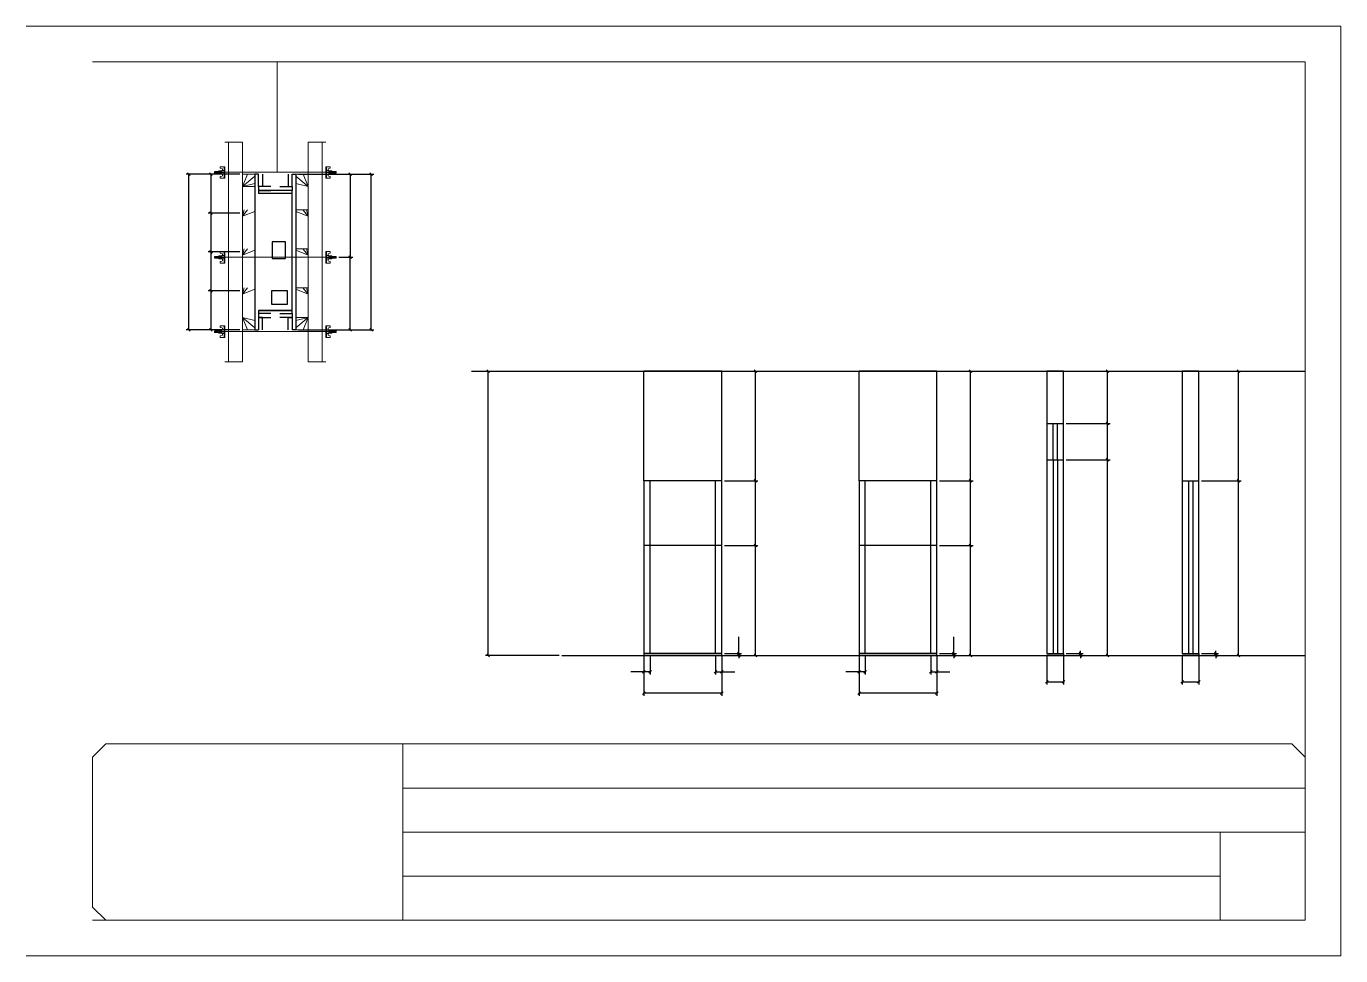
# Model space of a CAD drawing. Header units: metres. Extents: x 2743 to 7411, y 9551 to 10601.
# Drawn here: x 2743 to 4228, y 9551 to 10601 of the extents above; entities that cross this region are included whole.
import ezdxf

# ---------------------------------------------------------------- set-up
doc = ezdxf.new("R2010")
doc.units = ezdxf.units.M
for name, color, linetype in [('00 - FELIPE', 7, 'Continuous'), ('CHAPA', 7, 'Continuous'), ('COTA', 7, 'Continuous'), ('Hachura', 7, 'Continuous'), ('Madeira', 7, 'Continuous'), ('NIVEL 2° PAV.', 7, 'Continuous'), ('Nível', 7, 'Continuous'), ('Painéis', 7, 'Continuous'), ('Perfil Metálico', 7, 'Continuous'), ('SARR_2.2x7', 7, 'Continuous'), ('SARRAFO', 7, 'Continuous'), ('SARRAFO DE PRESSAO', 7, 'Continuous'), ('Texto Seção', 7, 'Continuous')]:
    doc.layers.add(name, color=color, linetype=linetype)

msp = doc.modelspace()

# ---------------------------------------------------------------- linework, layer by layer
at = {"layer": '00 - FELIPE', "color": 4, "lineweight": 25}
for p, q in [((3918.8, 10152.7), (3967.4, 10152.7)), ((3964.4, 10111.7), (3964.4, 10152.7)), ((3918.8, 10111.7), (3967.4, 10111.7))]:
    msp.add_line(p, q, dxfattribs=at)
at = {"layer": '00 - FELIPE', "color": 0, "lineweight": 25}
for p, q in [((3965.9, 10151.2), (3962.9, 10154.2)), ((3962.9, 10113.2), (3965.9, 10110.2))]:
    msp.add_line(p, q, dxfattribs=at)
at = {"layer": 'CHAPA', "color": 1, "lineweight": 25}
for points in [[(3005.1, 10434.4), (3001.1, 10434.4), (3001.1, 10258.4), (3005.1, 10258.4)], [(3005.1, 10434.4), (3001.1, 10434.4), (3001.1, 10258.4), (3005.1, 10258.4)], [(3043.1, 10434.4), (3047.1, 10434.4), (3047.1, 10258.4), (3043.1, 10258.4)], [(3043.1, 10434.4), (3047.1, 10434.4), (3047.1, 10258.4), (3043.1, 10258.4)], [(3043.1, 10412.4), (3043.1, 10416), (3005.1, 10416), (3005.1, 10412.4)], [(3043.1, 10412.4), (3043.1, 10416), (3005.1, 10416), (3005.1, 10412.4)], [(3043.1, 10276.8), (3043.1, 10280.4), (3005.1, 10280.4), (3005.1, 10276.8)], [(3043.1, 10276.8), (3043.1, 10280.4), (3005.1, 10280.4), (3005.1, 10276.8)]]:
    msp.add_lwpolyline(points, dxfattribs=at)
at = {"layer": 'COTA', "color": 241, "lineweight": 25}
for p, q in [((2984.1, 10434.4), (2923.5, 10434.4)), ((2926.5, 10258.4), (2926.5, 10434.4)), ((2984.1, 10434.4), (2948.4, 10434.4)), ((2951.4, 10434.4), (2951.4, 10390.4)), ((3050.1, 10434.4), (3135.5, 10434.4)), ((3084.1, 10434.4), (3111.8, 10434.4)), ((3108.8, 10434.4), (3108.8, 10340.5)), ((3132.5, 10258.4), (3132.5, 10434.4)), ((2984.1, 10390.4), (2948.4, 10390.4)), ((2984.1, 10390.4), (2948.4, 10390.4)), ((2951.4, 10390.4), (2951.4, 10346.4)), ((2984.1, 10346.4), (2948.4, 10346.4)), ((2984.1, 10346.4), (2948.4, 10346.4)), ((2951.4, 10346.4), (2951.4, 10302.4)), ((3095.9, 10340.5), (3111.8, 10340.5)), ((3095.9, 10340.5), (3111.8, 10340.5)), ((3108.8, 10258.4), (3108.8, 10340.5)), ((2984.1, 10302.4), (2948.4, 10302.4)), ((2984.1, 10302.4), (2948.4, 10302.4)), ((2951.4, 10302.4), (2951.4, 10258.4)), ((2984.1, 10258.4), (2923.5, 10258.4)), ((2984.1, 10258.4), (2948.4, 10258.4)), ((3050.1, 10258.4), (3135.5, 10258.4)), ((3084.1, 10258.4), (3111.8, 10258.4)), ((3528.5, 10211.7), (3440.5, 10211.7)), ((3440.5, 10087.7), (3440.5, 10211.7)), ((3528.5, 10087.7), (3528.5, 10211.7)), ((3771.6, 10211.7), (3683.6, 10211.7)), ((3683.6, 10087.7), (3683.6, 10211.7)), ((3771.6, 10087.7), (3771.6, 10211.7))]:
    msp.add_line(p, q, dxfattribs=at)
at = {"layer": 'COTA', "color": 0, "lineweight": 25}
for p, q in [((2928, 10432.9), (2925, 10435.9)), ((2952.9, 10432.9), (2949.9, 10435.9)), ((3110.3, 10432.9), (3107.3, 10435.9)), ((3134, 10432.9), (3131, 10435.9)), ((2949.9, 10391.9), (2952.9, 10388.9)), ((2952.9, 10388.9), (2949.9, 10391.9)), ((2949.9, 10347.9), (2952.9, 10344.9)), ((2952.9, 10344.9), (2949.9, 10347.9)), ((3110.3, 10339), (3107.3, 10342)), ((3107.3, 10342), (3110.3, 10339)), ((2949.9, 10303.9), (2952.9, 10300.9)), ((2952.9, 10300.9), (2949.9, 10303.9)), ((2925, 10259.9), (2928, 10256.9)), ((2949.9, 10259.9), (2952.9, 10256.9)), ((3107.3, 10259.9), (3110.3, 10256.9)), ((3131, 10259.9), (3134, 10256.9)), ((3567.9, 10210.2), (3564.9, 10213.2)), ((3810.9, 10210.2), (3807.9, 10213.2)), ((3965.9, 10210.2), (3962.9, 10213.2)), ((4113.8, 10210.2), (4110.8, 10213.2)), ((3962.9, 10154.2), (3965.9, 10151.2)), ((3965.9, 10110.2), (3962.9, 10113.2)), ((3567.9, 10086.2), (3564.9, 10089.2)), ((3564.9, 10089.2), (3567.9, 10086.2)), ((3810.9, 10086.2), (3807.9, 10089.2)), ((3807.9, 10089.2), (3810.9, 10086.2)), ((4110.8, 10089.2), (4113.8, 10086.2)), ((4113.8, 10086.2), (4110.8, 10089.2)), ((3564.9, 10016.2), (3567.9, 10013.2)), ((3567.9, 10013.2), (3564.9, 10016.2)), ((3807.9, 10016.2), (3810.9, 10013.2)), ((3810.9, 10013.2), (3807.9, 10016.2)), ((3546.3, 9894.2), (3549.3, 9891.2)), ((3549.3, 9889.2), (3546.3, 9892.2)), ((3564.9, 9892.2), (3567.9, 9889.2)), ((3789.3, 9894.2), (3792.3, 9891.2)), ((3792.3, 9889.2), (3789.3, 9892.2)), ((3807.9, 9892.2), (3810.9, 9889.2)), ((3932.1, 9894.2), (3935.1, 9891.2)), ((3935.1, 9889.2), (3932.1, 9892.2)), ((3962.9, 9892.2), (3965.9, 9889.2)), ((4085, 9894.2), (4088, 9891.2)), ((4088, 9889.2), (4085, 9892.2)), ((4110.8, 9892.2), (4113.8, 9889.2)), ((3442, 9873.7), (3439, 9870.7)), ((3446, 9870.7), (3449, 9873.7)), ((3523, 9873.7), (3520, 9870.7)), ((3527, 9870.7), (3530, 9873.7)), ((3685.1, 9873.7), (3682.1, 9870.7)), ((3689.1, 9870.7), (3692.1, 9873.7)), ((3766.1, 9873.7), (3763.1, 9870.7)), ((3770.1, 9870.7), (3773.1, 9873.7)), ((3897.2, 9862.3), (3894.2, 9859.3)), ((3913.2, 9859.3), (3916.2, 9862.3)), ((4050.1, 9862.3), (4047.1, 9859.3)), ((4066.1, 9859.3), (4069.1, 9862.3)), ((3442, 9849.6), (3439, 9846.6)), ((3527, 9846.6), (3530, 9849.6)), ((3685.1, 9849.6), (3682.1, 9846.6)), ((3770.1, 9846.6), (3773.1, 9849.6))]:
    msp.add_line(p, q, dxfattribs=at)
at = {"layer": 'COTA', "color": 180, "lineweight": 25}
for p, q in [((3035.5, 10357.9), (3020.5, 10357.9)), ((3020.5, 10357.9), (3020.5, 10338.9)), ((3035.5, 10338.9), (3035.5, 10357.9)), ((3020.5, 10338.9), (3035.5, 10338.9)), ((3037.8, 10302.4), (3019.8, 10302.4)), ((3019.8, 10302.4), (3019.8, 10287.4)), ((3037.8, 10287.4), (3037.8, 10302.4)), ((3019.8, 10287.4), (3037.8, 10287.4))]:
    msp.add_line(p, q, dxfattribs=at)
at = {"layer": 'COTA', "color": 4, "lineweight": 25}
for p, q in [((3531.5, 10211.7), (3569.4, 10211.7)), ((3566.4, 10087.7), (3566.4, 10211.7)), ((3774.6, 10211.7), (3812.4, 10211.7)), ((3809.4, 10087.7), (3809.4, 10211.7)), ((3917.7, 10211.7), (3967.4, 10211.7)), ((3964.4, 10152.7), (3964.4, 10211.7)), ((4070.6, 10211.7), (4115.3, 10211.7)), ((4112.3, 10087.7), (4112.3, 10211.7)), ((3917.7, 10152.7), (3967.4, 10152.7)), ((3917.7, 10111.7), (3967.4, 10111.7)), ((3964.4, 9890.7), (3964.4, 10111.7)), ((3531.5, 10087.7), (3569.4, 10087.7)), ((3531.5, 10087.7), (3569.4, 10087.7)), ((3566.4, 10014.7), (3566.4, 10087.7)), ((3774.6, 10087.7), (3812.4, 10087.7)), ((3774.6, 10087.7), (3812.4, 10087.7)), ((3809.4, 10014.7), (3809.4, 10087.7)), ((4070.6, 10087.7), (4115.3, 10087.7)), ((4070.6, 10087.7), (4115.3, 10087.7)), ((4112.3, 9890.7), (4112.3, 10087.7)), ((3531.5, 10014.7), (3569.4, 10014.7)), ((3531.5, 10014.7), (3569.4, 10014.7)), ((3566.4, 9890.7), (3566.4, 10014.7)), ((3774.6, 10014.7), (3812.4, 10014.7)), ((3774.6, 10014.7), (3812.4, 10014.7)), ((3809.4, 9890.7), (3809.4, 10014.7)), ((3547.8, 9892.7), (3547.8, 9911.5)), ((3790.8, 9892.7), (3790.8, 9911.5)), ((3531.5, 9892.7), (3550.8, 9892.7)), ((3531.5, 9890.7), (3550.8, 9890.7)), ((3531.5, 9890.7), (3569.4, 9890.7)), ((3547.8, 9890.7), (3547.8, 9892.7)), ((3547.8, 9890.7), (3547.8, 9887.7)), ((3774.6, 9892.7), (3793.8, 9892.7)), ((3774.6, 9890.7), (3793.8, 9890.7)), ((3774.6, 9890.7), (3812.4, 9890.7)), ((3790.8, 9890.7), (3790.8, 9892.7)), ((3790.8, 9890.7), (3790.8, 9887.7)), ((3917.7, 9892.7), (3936.6, 9892.7)), ((3917.7, 9890.7), (3936.6, 9890.7)), ((3917.7, 9890.7), (3967.4, 9890.7)), ((3933.6, 9892.7), (3933.6, 9895.7)), ((3933.6, 9890.7), (3933.6, 9892.7)), ((3933.6, 9890.7), (3933.6, 9887.7)), ((4070.6, 9892.7), (4089.5, 9892.7)), ((4070.6, 9890.7), (4089.5, 9890.7)), ((4070.6, 9890.7), (4115.3, 9890.7)), ((4086.5, 9892.7), (4086.5, 9895.7)), ((4086.5, 9890.7), (4086.5, 9892.7)), ((4086.5, 9890.7), (4086.5, 9887.7)), ((3440.5, 9889.7), (3440.5, 9845.1)), ((3440.5, 9887.7), (3440.5, 9869.2)), ((3447.5, 9889.7), (3447.5, 9869.2)), ((3521.5, 9889.7), (3521.5, 9869.2)), ((3528.5, 9889.7), (3528.5, 9845.1)), ((3528.5, 9887.7), (3528.5, 9869.2)), ((3683.6, 9889.7), (3683.6, 9845.1)), ((3683.6, 9887.7), (3683.6, 9869.2)), ((3690.6, 9889.7), (3690.6, 9869.2)), ((3764.6, 9889.7), (3764.6, 9869.2)), ((3771.6, 9889.7), (3771.6, 9845.1)), ((3771.6, 9887.7), (3771.6, 9869.2)), ((3895.7, 9889.7), (3895.7, 9857.8)), ((3914.7, 9889.7), (3914.7, 9857.8)), ((4048.6, 9889.7), (4048.6, 9857.8)), ((4067.6, 9889.7), (4067.6, 9857.8)), ((3440.5, 9872.2), (3425.8, 9872.2)), ((3447.5, 9872.2), (3440.5, 9872.2)), ((3521.5, 9872.2), (3528.5, 9872.2)), ((3528.5, 9872.2), (3543.3, 9872.2)), ((3683.6, 9872.2), (3668.8, 9872.2)), ((3690.6, 9872.2), (3683.6, 9872.2)), ((3764.6, 9872.2), (3771.6, 9872.2)), ((3771.6, 9872.2), (3786.3, 9872.2)), ((3895.7, 9860.8), (3914.7, 9860.8)), ((4048.6, 9860.8), (4067.6, 9860.8)), ((3528.5, 9848.1), (3440.5, 9848.1)), ((3771.6, 9848.1), (3683.6, 9848.1))]:
    msp.add_line(p, q, dxfattribs=at)
at = {"layer": 'COTA', "color": 241, "lineweight": 25}
for points in [[(3914.7, 10152.7), (3914.7, 10211.7), (3895.7, 10211.7), (3895.7, 10152.7)], [(4067.6, 10087.7), (4067.6, 10211.7), (4048.6, 10211.7), (4048.6, 10087.7)]]:
    msp.add_lwpolyline(points, dxfattribs=at)
at = {"layer": 'Hachura', "color": 0, "lineweight": 9}
for p, q in [((2967.1, 10442.8), (2961.9, 10442.8)), ((2961.9, 10442.8), (2961.9, 10441.2)), ((2961.9, 10441.2), (2964.1, 10440.6)), ((2964.4, 10440.3), (2964.4, 10438.3)), ((2966.1, 10442.7), (2967.1, 10442.7)), ((2966.1, 10442.5), (2967.1, 10442.5)), ((2966.1, 10442.1), (2967.1, 10442.1)), ((2966.1, 10441.7), (2967.1, 10441.7)), ((2966.1, 10440.8), (2967.1, 10440.8)), ((2966.2, 10442.8), (2966.2, 10429.9)), ((2966.2, 10442.8), (2966.2, 10437.7)), ((2967.1, 10429.9), (2967.1, 10442.8)), ((3081.1, 10429.9), (3081.1, 10442.8)), ((3081.1, 10442.8), (3086.2, 10442.8)), ((3082, 10442.7), (3081.1, 10442.7)), ((3082, 10442.5), (3081.1, 10442.5)), ((3082, 10442.1), (3081.1, 10442.1)), ((3082, 10441.7), (3081.1, 10441.7)), ((3082, 10440.8), (3081.1, 10440.8)), ((3082, 10442.8), (3082, 10429.9)), ((3082, 10442.8), (3082, 10437.7)), ((3083.8, 10440.3), (3083.8, 10438.3)), ((3086.2, 10441.2), (3084, 10440.6)), ((3086.2, 10442.8), (3086.2, 10441.2)), ((2955.6, 10437.4), (2955.3, 10437.1)), ((2955.3, 10437.1), (2955.3, 10435.8)), ((2955.6, 10435.5), (2955.3, 10435.8)), ((2955.9, 10437.4), (2955.6, 10437.4)), ((2955.6, 10435.5), (2955.6, 10437.4)), ((2956.2, 10435.5), (2955.6, 10436.8)), ((2956.2, 10435.4), (2955.6, 10436.5)), ((2955.6, 10436), (2955.9, 10435.3)), ((2955.6, 10435.7), (2955.7, 10435.5)), ((2955.9, 10437.4), (2956.9, 10435.5)), ((2955.9, 10437.4), (2956.9, 10435.5)), ((2956, 10437.5), (2957.1, 10435.3)), ((2957.3, 10435.4), (2956.2, 10437.5)), ((2956.2, 10435.5), (2956.9, 10435.5)), ((2957.1, 10437.4), (2956.4, 10437.4)), ((2957.4, 10435.5), (2956.4, 10437.4)), ((2957.1, 10437.4), (2958, 10435.5)), ((2957.2, 10437.5), (2958.2, 10435.3)), ((2958.5, 10435.4), (2957.4, 10437.5)), ((2958, 10435.5), (2957.4, 10435.5)), ((2958.2, 10437.4), (2957.6, 10437.4)), ((2958.6, 10435.5), (2957.6, 10437.4)), ((2957.8, 10437.4), (2957.6, 10437.4)), ((2958.2, 10437.4), (2959.2, 10435.5)), ((2958.3, 10437.5), (2959.4, 10435.3)), ((2959.6, 10435.4), (2958.6, 10437.5)), ((2958.8, 10435.5), (2958.6, 10435.5)), ((2959.4, 10437.4), (2958.7, 10437.4)), ((2959.7, 10435.5), (2958.7, 10437.4)), ((2958.8, 10435.5), (2959.2, 10435.5)), ((2959.4, 10437.4), (2960.4, 10435.5)), ((2960.4, 10436.3), (2959.7, 10437.5)), ((2959.7, 10435.5), (2960.4, 10435.5)), ((2960.4, 10436.5), (2959.9, 10437.4)), ((2960.4, 10437.4), (2959.9, 10437.4)), ((2960.4, 10434.7), (2960.4, 10438.1)), ((2960.4, 10434.7), (2960.4, 10438.1)), ((2960.4, 10438.1), (2963.6, 10438.1)), ((2960.4, 10437), (2963.6, 10437)), ((2960.4, 10435.5), (2963.6, 10435.5)), ((2963.6, 10434.7), (2960.4, 10434.7)), ((2961.9, 10431.6), (2964.1, 10432.2)), ((2961.9, 10429.9), (2961.9, 10431.6)), ((2966.2, 10429.9), (2961.9, 10429.9)), ((2963.6, 10438.3), (2963.6, 10434.5)), ((2966.2, 10438.3), (2963.6, 10438.3)), ((2963.6, 10434.5), (2963.6, 10434.7)), ((2963.6, 10434.5), (2963.6, 10434.7)), ((2963.6, 10434.5), (2966.2, 10434.5)), ((2966.2, 10436.7), (2964.2, 10436.7)), ((2964.2, 10436.2), (2966.2, 10436.2)), ((2964.4, 10432.5), (2964.4, 10434.5)), ((2966.1, 10439.4), (2967.1, 10439.4)), ((2966.1, 10433.4), (2967.1, 10433.4)), ((2966.1, 10431.9), (2967.1, 10431.9)), ((2966.1, 10431.1), (2967.1, 10431.1)), ((2966.1, 10430.6), (2967.1, 10430.6)), ((2966.1, 10430.3), (2967.1, 10430.3)), ((2966.1, 10430.1), (2967.1, 10430.1)), ((2966.2, 10436.4), (2966.2, 10438.3)), ((2966.2, 10437.7), (2966.2, 10437)), ((2966.2, 10436.4), (2967.1, 10436.4)), ((2966.2, 10429.9), (2967.1, 10429.9)), ((2966.5, 10437.3), (2966.3, 10437.3)), ((2966.3, 10435.4), (2966.7, 10435.4)), ((2966.9, 10437.3), (2966.5, 10437.3)), ((2967.1, 10430.9), (2967.1, 10438.7)), ((3082, 10439.4), (3081.1, 10439.4)), ((3081.1, 10430.9), (3081.1, 10438.7)), ((3082, 10436.4), (3081.1, 10436.4)), ((3082, 10433.4), (3081.1, 10433.4)), ((3082, 10431.9), (3081.1, 10431.9)), ((3082, 10431.1), (3081.1, 10431.1)), ((3082, 10430.6), (3081.1, 10430.6)), ((3082, 10430.3), (3081.1, 10430.3)), ((3082, 10430.1), (3081.1, 10430.1)), ((3082, 10429.9), (3081.1, 10429.9)), ((3081.2, 10437.3), (3081.7, 10437.3)), ((3081.8, 10435.4), (3081.4, 10435.4)), ((3081.7, 10437.3), (3081.9, 10437.3)), ((3082, 10436.4), (3082, 10438.3)), ((3082, 10438.3), (3084.6, 10438.3)), ((3082, 10437.7), (3082, 10437)), ((3082, 10436.7), (3084, 10436.7)), ((3084, 10436.2), (3082, 10436.2)), ((3084.6, 10434.5), (3082, 10434.5)), ((3082, 10429.9), (3086.2, 10429.9)), ((3083.8, 10432.5), (3083.8, 10434.5)), ((3086.2, 10431.6), (3084, 10432.2)), ((3084.6, 10438.3), (3084.6, 10434.5)), ((3087.8, 10438.1), (3084.6, 10438.1)), ((3087.8, 10437), (3084.6, 10437)), ((3087.8, 10435.5), (3084.6, 10435.5)), ((3084.6, 10434.7), (3087.8, 10434.7)), ((3084.6, 10434.5), (3084.6, 10434.7)), ((3084.6, 10434.5), (3084.6, 10434.7)), ((3086.2, 10429.9), (3086.2, 10431.6)), ((3087.7, 10434.7), (3087.7, 10438.1)), ((3087.8, 10434.7), (3087.8, 10438.1)), ((3087.8, 10436.3), (3088.4, 10437.5)), ((3088.7, 10437.4), (3087.8, 10435.5)), ((3087.8, 10436.5), (3088.2, 10437.4)), ((3087.8, 10437.4), (3088.2, 10437.4)), ((3088.4, 10435.5), (3087.8, 10435.5)), ((3088.4, 10435.5), (3089.4, 10437.4)), ((3088.5, 10435.4), (3089.6, 10437.5)), ((3089.8, 10437.5), (3088.7, 10435.3)), ((3088.7, 10437.4), (3089.4, 10437.4)), ((3089.9, 10437.4), (3088.9, 10435.5)), ((3089.4, 10435.5), (3088.9, 10435.5)), ((3089.4, 10435.5), (3089.6, 10435.5)), ((3089.6, 10435.5), (3090.5, 10437.4)), ((3089.7, 10435.4), (3090.7, 10437.5)), ((3091, 10437.5), (3089.9, 10435.3)), ((3089.9, 10437.4), (3090.5, 10437.4)), ((3091.1, 10437.4), (3090.1, 10435.5)), ((3090.1, 10435.5), (3090.7, 10435.5)), ((3090.3, 10437.4), (3090.5, 10437.4)), ((3090.7, 10435.5), (3091.7, 10437.4)), ((3090.8, 10435.4), (3091.9, 10437.5)), ((3092.1, 10437.5), (3091.1, 10435.3)), ((3091.1, 10437.4), (3091.7, 10437.4)), ((3092.2, 10437.4), (3091.3, 10435.5)), ((3092.2, 10437.4), (3091.3, 10435.5)), ((3091.9, 10435.5), (3091.3, 10435.5)), ((3091.9, 10435.5), (3092.5, 10436.8)), ((3092, 10435.4), (3092.5, 10436.5)), ((3092.2, 10437.4), (3092.5, 10437.4)), ((3092.5, 10436), (3092.2, 10435.3)), ((3092.5, 10435.7), (3092.4, 10435.5)), ((3092.5, 10437.4), (3092.9, 10437.1)), ((3092.5, 10435.5), (3092.5, 10437.4)), ((3092.5, 10435.5), (3092.9, 10435.8)), ((3092.9, 10437.1), (3092.9, 10435.8)), ((2955.6, 10341.4), (2955.3, 10341.1)), ((2955.3, 10341.1), (2955.3, 10339.8)), ((2955.6, 10339.5), (2955.3, 10339.8)), ((2955.9, 10341.4), (2955.6, 10341.4)), ((2955.6, 10339.5), (2955.6, 10341.4)), ((2956.2, 10339.5), (2955.6, 10340.8)), ((2956.2, 10339.4), (2955.6, 10340.5)), ((2955.6, 10340), (2955.9, 10339.3)), ((2955.6, 10339.7), (2955.7, 10339.5)), ((2955.9, 10341.4), (2956.9, 10339.5)), ((2955.9, 10341.4), (2956.9, 10339.5)), ((2956, 10341.5), (2957.1, 10339.3)), ((2957.3, 10339.4), (2956.2, 10341.5)), ((2956.2, 10339.5), (2956.9, 10339.5)), ((2957.1, 10341.4), (2956.4, 10341.4)), ((2957.4, 10339.5), (2956.4, 10341.4)), ((2957.1, 10341.4), (2958, 10339.5)), ((2957.2, 10341.5), (2958.2, 10339.3)), ((2958.5, 10339.4), (2957.4, 10341.5)), ((2958, 10339.5), (2957.4, 10339.5)), ((2958.2, 10341.4), (2957.6, 10341.4)), ((2958.6, 10339.5), (2957.6, 10341.4)), ((2957.8, 10341.4), (2957.6, 10341.4)), ((2958.2, 10341.4), (2959.2, 10339.5)), ((2958.3, 10341.5), (2959.4, 10339.3)), ((2959.6, 10339.4), (2958.6, 10341.5)), ((2958.8, 10339.5), (2958.6, 10339.5)), ((2959.4, 10341.4), (2958.7, 10341.4)), ((2959.7, 10339.5), (2958.7, 10341.4)), ((2958.8, 10339.5), (2959.2, 10339.5)), ((2959.4, 10341.4), (2960.4, 10339.5)), ((2960.4, 10340.3), (2959.7, 10341.5)), ((2959.7, 10339.5), (2960.4, 10339.5)), ((2960.4, 10340.5), (2959.9, 10341.4)), ((2960.4, 10341.4), (2959.9, 10341.4)), ((2960.4, 10338.7), (2960.4, 10342.1)), ((2960.4, 10338.7), (2960.4, 10342.1)), ((2960.4, 10342.1), (2963.6, 10342.1)), ((2960.4, 10341), (2963.6, 10341)), ((2960.4, 10339.5), (2963.6, 10339.5)), ((2963.6, 10338.7), (2960.4, 10338.7)), ((2967.1, 10346.8), (2961.9, 10346.8)), ((2961.9, 10346.8), (2961.9, 10345.2)), ((2961.9, 10345.2), (2964.1, 10344.6)), ((2961.9, 10335.6), (2964.1, 10336.2)), ((2961.9, 10333.9), (2961.9, 10335.6)), ((2963.6, 10342.3), (2963.6, 10338.5)), ((2966.2, 10342.3), (2963.6, 10342.3)), ((2963.6, 10338.5), (2963.6, 10338.7)), ((2963.6, 10338.5), (2963.6, 10338.7)), ((2963.6, 10338.5), (2966.2, 10338.5)), ((2966.2, 10340.7), (2964.2, 10340.7)), ((2964.2, 10340.2), (2966.2, 10340.2)), ((2964.4, 10344.3), (2964.4, 10342.3)), ((2964.4, 10336.5), (2964.4, 10338.5)), ((2966.1, 10346.7), (2967.1, 10346.7)), ((2966.1, 10346.5), (2967.1, 10346.5)), ((2966.1, 10346.1), (2967.1, 10346.1)), ((2966.1, 10345.7), (2967.1, 10345.7)), ((2966.1, 10344.8), (2967.1, 10344.8)), ((2966.1, 10343.4), (2967.1, 10343.4)), ((2966.1, 10337.4), (2967.1, 10337.4)), ((2966.1, 10335.9), (2967.1, 10335.9)), ((2966.2, 10346.8), (2966.2, 10333.9)), ((2966.2, 10346.8), (2966.2, 10341.7)), ((2966.2, 10340.4), (2966.2, 10342.3)), ((2966.2, 10341.7), (2966.2, 10341)), ((2966.2, 10340.4), (2967.1, 10340.4)), ((2966.5, 10341.3), (2966.3, 10341.3)), ((2966.3, 10339.4), (2966.7, 10339.4)), ((2966.9, 10341.3), (2966.5, 10341.3)), ((2967.1, 10333.9), (2967.1, 10346.8)), ((2967.1, 10334.9), (2967.1, 10342.7)), ((3081.1, 10333.9), (3081.1, 10346.8)), ((3081.1, 10346.8), (3086.2, 10346.8)), ((3082, 10346.7), (3081.1, 10346.7)), ((3082, 10346.5), (3081.1, 10346.5)), ((3082, 10346.1), (3081.1, 10346.1)), ((3082, 10345.7), (3081.1, 10345.7)), ((3082, 10344.8), (3081.1, 10344.8)), ((3082, 10343.4), (3081.1, 10343.4)), ((3081.1, 10334.9), (3081.1, 10342.7)), ((3082, 10340.4), (3081.1, 10340.4)), ((3082, 10337.4), (3081.1, 10337.4)), ((3082, 10335.9), (3081.1, 10335.9)), ((3081.2, 10341.3), (3081.7, 10341.3)), ((3081.8, 10339.4), (3081.4, 10339.4)), ((3081.7, 10341.3), (3081.9, 10341.3)), ((3082, 10346.8), (3082, 10333.9)), ((3082, 10346.8), (3082, 10341.7)), ((3082, 10340.4), (3082, 10342.3)), ((3082, 10342.3), (3084.6, 10342.3)), ((3082, 10341.7), (3082, 10341)), ((3082, 10340.7), (3084, 10340.7)), ((3084, 10340.2), (3082, 10340.2)), ((3084.6, 10338.5), (3082, 10338.5)), ((3083.8, 10344.3), (3083.8, 10342.3)), ((3083.8, 10336.5), (3083.8, 10338.5)), ((3086.2, 10345.2), (3084, 10344.6)), ((3086.2, 10335.6), (3084, 10336.2)), ((3084.6, 10342.3), (3084.6, 10338.5)), ((3087.8, 10342.1), (3084.6, 10342.1)), ((3087.8, 10341), (3084.6, 10341)), ((3087.8, 10339.5), (3084.6, 10339.5)), ((3084.6, 10338.7), (3087.8, 10338.7)), ((3084.6, 10338.5), (3084.6, 10338.7)), ((3084.6, 10338.5), (3084.6, 10338.7)), ((3086.2, 10346.8), (3086.2, 10345.2)), ((3086.2, 10333.9), (3086.2, 10335.6)), ((3087.7, 10338.7), (3087.7, 10342.1)), ((3087.8, 10338.7), (3087.8, 10342.1)), ((3087.8, 10340.3), (3088.4, 10341.5)), ((3088.7, 10341.4), (3087.8, 10339.5)), ((3087.8, 10340.5), (3088.2, 10341.4)), ((3087.8, 10341.4), (3088.2, 10341.4)), ((3088.4, 10339.5), (3087.8, 10339.5)), ((3088.4, 10339.5), (3089.4, 10341.4)), ((3088.5, 10339.4), (3089.6, 10341.5)), ((3089.8, 10341.5), (3088.7, 10339.3)), ((3088.7, 10341.4), (3089.4, 10341.4)), ((3089.9, 10341.4), (3088.9, 10339.5)), ((3089.4, 10339.5), (3088.9, 10339.5)), ((3089.4, 10339.5), (3089.6, 10339.5)), ((3089.6, 10339.5), (3090.5, 10341.4)), ((3089.7, 10339.4), (3090.7, 10341.5)), ((3091, 10341.5), (3089.9, 10339.3)), ((3089.9, 10341.4), (3090.5, 10341.4)), ((3091.1, 10341.4), (3090.1, 10339.5)), ((3090.1, 10339.5), (3090.7, 10339.5)), ((3090.3, 10341.4), (3090.5, 10341.4)), ((3090.7, 10339.5), (3091.7, 10341.4)), ((3090.8, 10339.4), (3091.9, 10341.5)), ((3092.1, 10341.5), (3091.1, 10339.3)), ((3091.1, 10341.4), (3091.7, 10341.4)), ((3092.2, 10341.4), (3091.3, 10339.5)), ((3092.2, 10341.4), (3091.3, 10339.5)), ((3091.9, 10339.5), (3091.3, 10339.5)), ((3091.9, 10339.5), (3092.5, 10340.8)), ((3092, 10339.4), (3092.5, 10340.5)), ((3092.2, 10341.4), (3092.5, 10341.4)), ((3092.5, 10340), (3092.2, 10339.3)), ((3092.5, 10339.7), (3092.4, 10339.5)), ((3092.5, 10341.4), (3092.9, 10341.1)), ((3092.5, 10339.5), (3092.5, 10341.4)), ((3092.5, 10339.5), (3092.9, 10339.8)), ((3092.9, 10341.1), (3092.9, 10339.8)), ((2966.2, 10333.9), (2961.9, 10333.9)), ((2966.1, 10335.1), (2967.1, 10335.1)), ((2966.1, 10334.6), (2967.1, 10334.6)), ((2966.1, 10334.3), (2967.1, 10334.3)), ((2966.1, 10334.1), (2967.1, 10334.1)), ((2966.2, 10333.9), (2967.1, 10333.9)), ((3082, 10335.1), (3081.1, 10335.1)), ((3082, 10334.6), (3081.1, 10334.6)), ((3082, 10334.3), (3081.1, 10334.3)), ((3082, 10334.1), (3081.1, 10334.1)), ((3082, 10333.9), (3081.1, 10333.9)), ((3082, 10333.9), (3086.2, 10333.9)), ((2966.2, 10262.8), (2961.9, 10262.8)), ((2961.9, 10262.8), (2961.9, 10261.2)), ((2966.1, 10262.7), (2967.1, 10262.7)), ((2966.1, 10262.5), (2967.1, 10262.5)), ((2966.1, 10262.1), (2967.1, 10262.1)), ((2966.1, 10261.7), (2967.1, 10261.7)), ((2966.2, 10249.9), (2966.2, 10262.8)), ((2966.2, 10262.8), (2967.1, 10262.8)), ((2967.1, 10262.8), (2967.1, 10249.9)), ((2967.1, 10261.9), (2967.1, 10254.1)), ((3081.1, 10262.8), (3081.1, 10249.9)), ((3082, 10262.8), (3081.1, 10262.8)), ((3082, 10262.7), (3081.1, 10262.7)), ((3082, 10262.5), (3081.1, 10262.5)), ((3082, 10262.1), (3081.1, 10262.1)), ((3081.1, 10261.9), (3081.1, 10254.1)), ((3082, 10261.7), (3081.1, 10261.7)), ((3082, 10249.9), (3082, 10262.8)), ((3082, 10262.8), (3086.2, 10262.8)), ((3086.2, 10262.8), (3086.2, 10261.2)), ((2955.6, 10257.3), (2955.3, 10257)), ((2955.3, 10255.7), (2955.3, 10257)), ((2955.6, 10255.3), (2955.3, 10255.7)), ((2955.6, 10256.8), (2955.9, 10257.4)), ((2956.2, 10257.4), (2955.6, 10256.3)), ((2955.6, 10257), (2955.7, 10257.3)), ((2956.2, 10257.3), (2955.6, 10256)), ((2955.6, 10257.3), (2955.6, 10255.3)), ((2955.9, 10255.4), (2955.6, 10255.4)), ((2955.9, 10255.4), (2956.9, 10257.3)), ((2955.9, 10255.4), (2956.9, 10257.3)), ((2956, 10255.3), (2957.1, 10257.4)), ((2957.3, 10257.4), (2956.2, 10255.2)), ((2956.2, 10257.3), (2956.9, 10257.3)), ((2957.4, 10257.3), (2956.4, 10255.4)), ((2957.1, 10255.4), (2956.4, 10255.4)), ((2957.1, 10255.4), (2958, 10257.3)), ((2957.2, 10255.3), (2958.2, 10257.4)), ((2958.5, 10257.4), (2957.4, 10255.2)), ((2958, 10257.3), (2957.4, 10257.3)), ((2958.6, 10257.3), (2957.6, 10255.4)), ((2958.2, 10255.4), (2957.6, 10255.4)), ((2957.8, 10255.4), (2957.6, 10255.4)), ((2958.2, 10255.4), (2959.2, 10257.3)), ((2958.3, 10255.3), (2959.4, 10257.4)), ((2959.6, 10257.4), (2958.6, 10255.2)), ((2958.8, 10257.3), (2958.6, 10257.3)), ((2959.7, 10257.3), (2958.7, 10255.4)), ((2959.4, 10255.4), (2958.7, 10255.4)), ((2958.8, 10257.3), (2959.2, 10257.3)), ((2959.4, 10255.4), (2960.4, 10257.3)), ((2959.7, 10257.3), (2960.4, 10257.3)), ((2960.4, 10256.5), (2959.7, 10255.2)), ((2960.4, 10256.3), (2959.9, 10255.4)), ((2960.4, 10255.4), (2959.9, 10255.4)), ((2960.4, 10258.1), (2960.4, 10254.7)), ((2960.4, 10258.1), (2960.4, 10254.7)), ((2963.6, 10258.1), (2960.4, 10258.1)), ((2960.4, 10257.3), (2963.6, 10257.3)), ((2960.4, 10255.7), (2963.6, 10255.7)), ((2960.4, 10254.7), (2963.6, 10254.7)), ((2961.9, 10261.2), (2964.1, 10260.6)), ((2961.9, 10251.6), (2964.1, 10252.2)), ((2961.9, 10249.9), (2961.9, 10251.6)), ((2967.1, 10249.9), (2961.9, 10249.9)), ((2963.6, 10254.4), (2963.6, 10258.3)), ((2963.6, 10258.3), (2966.2, 10258.3)), ((2963.6, 10258.3), (2963.6, 10258.1)), ((2963.6, 10258.3), (2963.6, 10258.1)), ((2966.2, 10254.4), (2963.6, 10254.4)), ((2964.2, 10256.6), (2966.2, 10256.6)), ((2966.2, 10256.1), (2964.2, 10256.1)), ((2964.4, 10260.3), (2964.4, 10258.3)), ((2964.4, 10252.5), (2964.4, 10254.4)), ((2966.1, 10260.8), (2967.1, 10260.8)), ((2966.1, 10259.4), (2967.1, 10259.4)), ((2966.1, 10253.3), (2967.1, 10253.3)), ((2966.1, 10251.9), (2967.1, 10251.9)), ((2966.1, 10251.1), (2967.1, 10251.1)), ((2966.1, 10250.6), (2967.1, 10250.6)), ((2966.1, 10250.3), (2967.1, 10250.3)), ((2966.1, 10250.1), (2967.1, 10250.1)), ((2966.2, 10256.4), (2966.2, 10254.4)), ((2966.2, 10256.4), (2967.1, 10256.4)), ((2966.2, 10255.1), (2966.2, 10255.7)), ((2966.2, 10249.9), (2966.2, 10255.1)), ((2966.3, 10257.4), (2966.7, 10257.4)), ((2966.5, 10255.4), (2966.3, 10255.4)), ((2966.9, 10255.4), (2966.5, 10255.4)), ((3082, 10260.8), (3081.1, 10260.8)), ((3082, 10259.4), (3081.1, 10259.4)), ((3082, 10256.4), (3081.1, 10256.4)), ((3082, 10253.3), (3081.1, 10253.3)), ((3082, 10251.9), (3081.1, 10251.9)), ((3082, 10251.1), (3081.1, 10251.1)), ((3082, 10250.6), (3081.1, 10250.6)), ((3082, 10250.3), (3081.1, 10250.3)), ((3082, 10250.1), (3081.1, 10250.1)), ((3081.1, 10249.9), (3086.2, 10249.9)), ((3081.2, 10255.4), (3081.7, 10255.4)), ((3081.8, 10257.4), (3081.4, 10257.4)), ((3081.7, 10255.4), (3081.9, 10255.4)), ((3084.6, 10258.3), (3082, 10258.3)), ((3084, 10256.6), (3082, 10256.6)), ((3082, 10256.4), (3082, 10254.4)), ((3082, 10256.1), (3084, 10256.1)), ((3082, 10255.1), (3082, 10255.7)), ((3082, 10249.9), (3082, 10255.1)), ((3082, 10254.4), (3084.6, 10254.4)), ((3083.8, 10260.3), (3083.8, 10258.3)), ((3083.8, 10252.5), (3083.8, 10254.4)), ((3086.2, 10261.2), (3084, 10260.6)), ((3086.2, 10251.6), (3084, 10252.2)), ((3084.6, 10254.4), (3084.6, 10258.3)), ((3084.6, 10258.3), (3084.6, 10258.1)), ((3084.6, 10258.3), (3084.6, 10258.1)), ((3084.6, 10258.1), (3087.8, 10258.1)), ((3087.8, 10257.3), (3084.6, 10257.3)), ((3087.8, 10255.7), (3084.6, 10255.7)), ((3087.8, 10254.7), (3084.6, 10254.7)), ((3086.2, 10249.9), (3086.2, 10251.6)), ((3087.7, 10258.1), (3087.7, 10254.7)), ((3087.8, 10258.1), (3087.8, 10254.7)), ((3088.4, 10257.3), (3087.8, 10257.3)), ((3088.7, 10255.4), (3087.8, 10257.3)), ((3087.8, 10256.5), (3088.4, 10255.2)), ((3087.8, 10256.3), (3088.2, 10255.4)), ((3087.8, 10255.4), (3088.2, 10255.4)), ((3088.4, 10257.3), (3089.4, 10255.4)), ((3088.5, 10257.4), (3089.6, 10255.2)), ((3089.8, 10255.3), (3088.7, 10257.4)), ((3088.7, 10255.4), (3089.4, 10255.4)), ((3089.4, 10257.3), (3088.9, 10257.3)), ((3089.9, 10255.4), (3088.9, 10257.3)), ((3089.4, 10257.3), (3089.6, 10257.3)), ((3089.6, 10257.3), (3090.5, 10255.4)), ((3089.7, 10257.4), (3090.7, 10255.2)), ((3091, 10255.3), (3089.9, 10257.4)), ((3089.9, 10255.4), (3090.5, 10255.4)), ((3090.1, 10257.3), (3090.7, 10257.3)), ((3091.1, 10255.4), (3090.1, 10257.3)), ((3090.3, 10255.4), (3090.5, 10255.4)), ((3090.7, 10257.3), (3091.7, 10255.4)), ((3090.8, 10257.4), (3091.9, 10255.2)), ((3092.1, 10255.3), (3091.1, 10257.4)), ((3091.1, 10255.4), (3091.7, 10255.4)), ((3092.2, 10255.4), (3091.3, 10257.3)), ((3091.9, 10257.3), (3091.3, 10257.3)), ((3092.2, 10255.4), (3091.3, 10257.3)), ((3091.9, 10257.3), (3092.5, 10256)), ((3092, 10257.4), (3092.5, 10256.3)), ((3092.5, 10256.8), (3092.2, 10257.4)), ((3092.2, 10255.4), (3092.5, 10255.4)), ((3092.5, 10257), (3092.4, 10257.3)), ((3092.5, 10257.3), (3092.9, 10257)), ((3092.5, 10257.3), (3092.5, 10255.3)), ((3092.5, 10255.3), (3092.9, 10255.7)), ((3092.9, 10255.7), (3092.9, 10257))]:
    msp.add_line(p, q, dxfattribs=at)
at = {"layer": 'Hachura', "color": 251, "lineweight": 9}
for p, q in [((3091.9, 10436.4), (2960.1, 10436.4)), ((3091.9, 10340.4), (2960.1, 10340.4)), ((3091.9, 10256.4), (2960.1, 10256.4))]:
    msp.add_line(p, q, dxfattribs=at)
at = {"layer": 'Madeira', "color": 126, "lineweight": 18}
for p, q in [((2987.1, 10420.4), (2992.5, 10434.4)), ((2987.1, 10420.4), (3001.1, 10431.9)), ((3061.1, 10420.4), (3047.1, 10431.9)), ((3061.1, 10420.4), (3055.7, 10434.4)), ((2987.1, 10420.4), (3001.1, 10423.9)), ((3061.1, 10420.4), (3047.1, 10423.9)), ((2987.1, 10386.9), (2992.8, 10393.9)), ((2987.1, 10386.9), (2988.8, 10393.9)), ((2987.1, 10386.9), (3001.1, 10392.3)), ((3061.1, 10386.9), (3047.1, 10392.3)), ((3061.1, 10386.9), (3055.3, 10393.9)), ((3061.1, 10386.9), (3059.3, 10393.9)), ((2987.1, 10342.9), (2992.8, 10349.9)), ((2987.1, 10342.9), (2988.8, 10349.9)), ((2987.1, 10342.9), (3001.1, 10348.3)), ((3061.1, 10342.9), (3047.1, 10348.3)), ((3061.1, 10342.9), (3055.3, 10349.9)), ((3061.1, 10342.9), (3059.3, 10349.9)), ((2987.1, 10298.9), (2992.8, 10305.9)), ((2987.1, 10298.9), (2988.8, 10305.9)), ((2987.1, 10298.9), (3001.1, 10304.3)), ((3061.1, 10298.9), (3047.1, 10304.3)), ((3061.1, 10298.9), (3055.3, 10305.9)), ((3061.1, 10298.9), (3059.3, 10305.9)), ((2987.1, 10272.4), (3001.1, 10260.9)), ((2987.1, 10272.4), (3001.1, 10268.9)), ((2987.1, 10272.4), (2992.5, 10258.4)), ((3061.1, 10272.4), (3047.1, 10260.9)), ((3061.1, 10272.4), (3047.1, 10268.9)), ((3061.1, 10272.4), (3055.6, 10258.4))]:
    msp.add_line(p, q, dxfattribs=at)
for points in [[(2987.1, 10258.4), (3001.1, 10258.4), (3001.1, 10434.4), (2987.1, 10434.4)], [(2987.1, 10420.4), (3001.1, 10420.4), (3001.1, 10434.4), (2987.1, 10434.4)], [(3061.1, 10258.4), (3047.1, 10258.4), (3047.1, 10434.4), (3061.1, 10434.4)], [(3061.1, 10386.9), (3061.1, 10393.9), (3047.1, 10393.9), (3047.1, 10386.9)], [(3061.1, 10342.9), (3061.1, 10349.9), (3047.1, 10349.9), (3047.1, 10342.9)], [(3061.1, 10298.9), (3061.1, 10305.9), (3047.1, 10305.9), (3047.1, 10298.9)], [(3061.1, 10272.4), (3047.1, 10272.4), (3047.1, 10258.4), (3061.1, 10258.4)]]:
    msp.add_lwpolyline(points, dxfattribs=at)
at = {"layer": 'NIVEL 2° PAV.', "color": 4, "lineweight": 25}
for p, q in [((3261.2, 10211.7), (3267.4, 10211.7)), ((3264.4, 9890.7), (3264.4, 10211.7)), ((3344.9, 9890.7), (3261.4, 9890.7))]:
    msp.add_line(p, q, dxfattribs=at)
at = {"layer": 'NIVEL 2° PAV.', "color": 0, "lineweight": 25}
for p, q in [((3265.9, 10210.2), (3262.9, 10213.2)), ((3262.9, 9892.2), (3265.9, 9889.2))]:
    msp.add_line(p, q, dxfattribs=at)
at = {"layer": 'Nível', "color": 4, "lineweight": 25}
for p, q in [((3245.7, 10211.7), (4187.7, 10211.7)), ((3347.9, 9890.7), (4187.7, 9890.7))]:
    msp.add_line(p, q, dxfattribs=at)
at = {"layer": 'Painéis', "color": 200, "lineweight": 25}
for p, q in [((3895.7, 10152.7), (3895.7, 9892.7)), ((3895.7, 10152.7), (3914.7, 10152.7)), ((3914.7, 9892.7), (3914.7, 10152.7)), ((3895.7, 10111.7), (3914.7, 10111.7)), ((3440.5, 10087.7), (3440.5, 9890.7)), ((3528.5, 10087.7), (3440.5, 10087.7)), ((3528.5, 9890.7), (3528.5, 10087.7)), ((3683.6, 10087.7), (3683.6, 9890.7)), ((3771.6, 10087.7), (3683.6, 10087.7)), ((3771.6, 9890.7), (3771.6, 10087.7)), ((4048.6, 10087.7), (4048.6, 9892.7)), ((4048.6, 10087.7), (4067.6, 10087.7)), ((4067.6, 9892.7), (4067.6, 10087.7)), ((3528.5, 10014.7), (3440.5, 10014.7)), ((3771.6, 10014.7), (3683.6, 10014.7)), ((3440.5, 9892.7), (3528.5, 9892.7)), ((3683.6, 9892.7), (3771.6, 9892.7)), ((3895.7, 9892.7), (3914.7, 9892.7)), ((4048.6, 9892.7), (4067.6, 9892.7))]:
    msp.add_line(p, q, dxfattribs=at)
for points in [[(3005.1, 10280.4), (3043.1, 10280.4), (3043.1, 10412.4), (3005.1, 10412.4)], [(3528.5, 9892.7), (3440.5, 9892.7), (3440.5, 9890.7), (3528.5, 9890.7)], [(3771.6, 9892.7), (3683.6, 9892.7), (3683.6, 9890.7), (3771.6, 9890.7)], [(3895.7, 9892.7), (3914.7, 9892.7), (3914.7, 9890.7), (3895.7, 9890.7)], [(4048.6, 9892.7), (4067.6, 9892.7), (4067.6, 9890.7), (4048.6, 9890.7)]]:
    msp.add_lwpolyline(points, dxfattribs=at)
at = {"layer": 'Perfil Metálico', "color": 224, "lineweight": 18}
for points in [[(2967.1, 10470.4), (2987.1, 10470.4), (2987.1, 10222.4), (2967.1, 10222.4)], [(2983.1, 10222.4), (2971.1, 10222.4), (2971.1, 10470.4), (2983.1, 10470.4)], [(3081.1, 10470.4), (3061.1, 10470.4), (3061.1, 10222.4), (3081.1, 10222.4)], [(3065.1, 10222.4), (3077.1, 10222.4), (3077.1, 10470.4), (3065.1, 10470.4)]]:
    msp.add_lwpolyline(points, dxfattribs=at)
at = {"layer": 'SARR_2.2x7', "color": 40, "lineweight": 25}
for p, q in [((3902.7, 10111.7), (3902.7, 10152.7)), ((3907.7, 10111.7), (3907.7, 10152.7)), ((3902.7, 10111.7), (3902.7, 9892.7)), ((3907.7, 10111.7), (3907.7, 9892.7)), ((3447.5, 10014.7), (3447.5, 10087.7)), ((3521.5, 10014.7), (3521.5, 10087.7)), ((3690.6, 10014.7), (3690.6, 10087.7)), ((3764.6, 10014.7), (3764.6, 10087.7)), ((4055.6, 10087.7), (4055.6, 9892.7)), ((4060.6, 10087.7), (4060.6, 9892.7)), ((3447.5, 9892.7), (3447.5, 10014.7)), ((3521.5, 9892.7), (3521.5, 10014.7)), ((3690.6, 9892.7), (3690.6, 10014.7)), ((3764.6, 9892.7), (3764.6, 10014.7))]:
    msp.add_line(p, q, dxfattribs=at)
at = {"layer": 'SARRAFO', "color": 251, "lineweight": 25}
for points in [[(3009.5, 10434.4), (3009.5, 10420.4), (3005.1, 10420.4), (3005.1, 10434.4)], [(3038.7, 10434.4), (3038.7, 10420.4), (3043.1, 10420.4), (3043.1, 10434.4)], [(3019.1, 10420.4), (3005.1, 10420.4), (3005.1, 10416), (3019.1, 10416)], [(3029.1, 10420.4), (3043.1, 10420.4), (3043.1, 10416), (3029.1, 10416)], [(3019.1, 10276.8), (3005.1, 10276.8), (3005.1, 10272.4), (3019.1, 10272.4)], [(3029.1, 10276.8), (3043.1, 10276.8), (3043.1, 10272.4), (3029.1, 10272.4)], [(3009.5, 10258.4), (3009.5, 10272.4), (3005.1, 10272.4), (3005.1, 10258.4)], [(3038.7, 10258.4), (3038.7, 10272.4), (3043.1, 10272.4), (3043.1, 10258.4)]]:
    msp.add_lwpolyline(points, dxfattribs=at)
at = {"layer": 'SARRAFO DE PRESSAO', "color": 30, "lineweight": 9}
for p, q in [((3168.3, 9591.4), (3168.3, 9790.6)), ((3168.3, 9740.8), (4187.7, 9740.8)), ((3168.3, 9691), (4091.7, 9691)), ((4187.7, 9691), (4091.7, 9691)), ((4091.7, 9691), (4091.7, 9591.4)), ((3168.3, 9641.2), (4091.7, 9641.2))]:
    msp.add_line(p, q, dxfattribs=at)
at = {"layer": 'SARRAFO DE PRESSAO', "color": 251, "lineweight": 9}
msp.add_lwpolyline([(2742.7, 9551.4), (4227.7, 9551.4), (4227.7, 10601.4), (2742.7, 10601.4)], dxfattribs=at)
at = {"layer": 'SARRAFO DE PRESSAO', "color": 30, "lineweight": 9}
for points in [[(2817.7, 9591.4), (4187.7, 9591.4), (4187.7, 10561.4), (2817.7, 10561.4)], [(4187.7, 9591.4), (4187.7, 9775.6), (4172.7, 9790.6), (2832.7, 9790.6), (2817.7, 9775.6), (2817.7, 9606.4), (2832.7, 9591.4), (4187.7, 9591.4)]]:
    msp.add_lwpolyline(points, dxfattribs=at)
at = {"layer": 'Texto Seção', "color": 252, "lineweight": 15}
msp.add_line((3026, 10436.4), (3026, 10561.4), dxfattribs=at)

doc.saveas('drawing.dxf')
